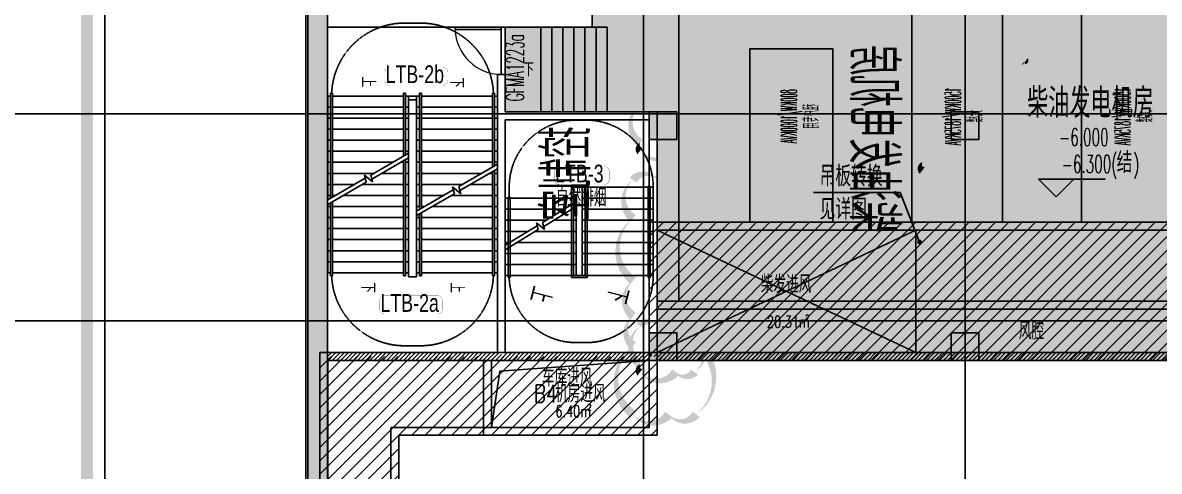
# Model space of a CAD drawing. Extents: x -12047294 to -5625356, y -1456591 to -622873.
# Drawn here: x -6088164 to -6059363, y -680285 to -668914 of the extents above; entities that cross this region are included whole.
import ezdxf
from ezdxf.enums import TextEntityAlignment as Align

# ---------------------------------------------------------------- set-up
doc = ezdxf.new("R2010")
doc.units = 0
doc.header["$LTSCALE"] = 10
doc.header["$MEASUREMENT"] = 0
for name, pattern in [('__DASH', [0.35, 0.25, -0.1]), ('DASH', [0.35, 0.25, -0.1]), ('DASHDOT', [1, 0.5, -0.25, 0, -0.25]), ('DOTE', [2.4200000000000004, 2, -0.2, 0.02, -0.2])]:
    doc.linetypes.add(name, pattern=pattern)
for name, color, linetype in [('A-COLUMN', 10, 'Continuous'), ('A-COLUMNH', 252, 'Continuous'), ('A-DIMELVE', 3, 'Continuous'), ('A-DIMLEAD', 130, 'Continuous'), ('A-DIMSYMB', 3, 'Continuous'), ('A-DOORWIN', 151, 'Continuous'), ('A-FireH', 6, 'Continuous'), ('A-Hatch-降板', 251, 'Continuous'), ('A-HOLE', 30, 'Continuous'), ('A-Hole-up', 40, 'DASH'), ('A-STAIR', 152, 'Continuous'), ('A-STAIRS', 150, 'Continuous'), ('A-stru-conc', 1, 'Continuous'), ('A-TEXTDOOR', 181, 'Continuous'), ('A-TextNum', 211, 'Continuous'), ('A-TextRoom', 7, 'Continuous'), ('A-TEXTROOM-AREA', 33, 'Continuous'), ('A-TK', 7, 'Continuous'), ('A-WALL', 2, 'Continuous'), ('A-吊板', 73, 'DASH'), ('A用地红线', 10, 'Continuous'), ('DOTE', 9, 'DOTE'), ('EPD-SUBS-NOTE', 156, 'Continuous'), ('EPD-SYST-NOTE', 156, 'Continuous'), ('EPD-TEXT', 156, 'Continuous'), ('PUB_HATCH', 252, 'Continuous'), ('电气', 156, 'Continuous')]:
    doc.layers.add(name, color=color, linetype=linetype)
doc.layers.add('A-本次修改', color=6, linetype='Continuous', plot=False)
doc.styles.add('_TCH_DIM', font='tjromans.shx', dxfattribs={"width": 0.8, "bigfont": 'tjhztxt.shx'})
doc.styles.add('_TCH_SPACE', font='tjromans.shx', dxfattribs={"height": 5, "bigfont": 'tjhztxt.shx'})
doc.styles.add('_TCH_WINDOW', font='tjromans.shx', dxfattribs={"width": 0.7, "height": 3.5, "bigfont": 'tjhztxt.shx'})
doc.styles.add('CC', font='tj-romans1.shx', dxfattribs={"width": 0.6, "bigfont": 'tj-hztxt1.shx'})
doc.styles.add('DIM_FONT', font='romanc.shx', dxfattribs={"width": 0.8, "bigfont": 'hztxt.shx'})
doc.styles.add('HZ', font='tjromans.shx', dxfattribs={"width": 0.6, "bigfont": 'tjhztxt.shx'})
doc.styles.add('TJ_hztxt', font='tjromans.shx', dxfattribs={"width": 0.7, "bigfont": 'tjhztxt.shx'})
doc.styles.add('房间功能', font='tjromand.shx', dxfattribs={"width": 0.75, "bigfont": 'tjhts.shx'})
doc.styles.add('注解汉字', font='tjromans.shx', dxfattribs={"width": 0.75, "bigfont": 'tjhztxt.shx'})
doc.dimstyles.new('DIMN120', dxfattribs={"dimscale": 1.199999999999999, "dimtxt": 300, "dimasz": 100, "dimexe": 250, "dimexo": 300, "dimgap": 100, "dimtad": 1, "dimdec": 0, "dimzin": 0, "dimdsep": 46, "dimtxsty": 'DIM_FONT', "dimblk": 'ARCHTICK', "dimcen": 0.09, "dimclrt": 256, "dimazin": 2, "dimtfac": 1, "dimtdec": 0, "dimtix": 1, "dimtmove": 2, "dimatfit": 3, "dimldrblk": 'ARCHTICK', "dimfxl": 1, "dimtolj": 1, "dimtzin": 0, "dimarcsym": 0})
pattern_1 = [(45, (0, 53.85340499999999), (-53.03302980219449, 53.0330298021945), [])]

# ---------------------------------------------------------------- blocks, each defined once
blk = doc.blocks.new('fdsfasd4#$$$')
at = {"layer": 'A-COLUMNH'}
blk.add_hatch(color=256, dxfattribs=at).paths.add_polyline_path([(10120957.04836676, -2096208.91310484), (10121457.04836664, -2096708.91316456), (10121457.04836664, -2080308.990956659), (10120957.04836676, -2079808.990952323)])
at = {"layer": 'A-COLUMN'}
for p, q in [((10120957.04836676, -2096208.91310484), (10120957.04836676, -2079808.990952323)), ((10121457.04836664, -2096708.91316456), (10121457.04836664, -2080308.990956659))]:
    blk.add_line(p, q, dxfattribs=at)
blk = doc.blocks.new('A$C49382417')
at = {"layer": 'A-DIMSYMB', "color": 0, "elevation": 600.0000000001163}
for points in [[(-7074.538496038911, 1332.240794026086, 0, 0, 0), (-4994.538496038913, 1332.24079392585, 80.00000000000001, 0, 0), (-4694.538496038912, 1332.240793911392, 0, 0, 0)], [(-2314.538496038912, 1332.240793796698, 0, 0, 0), (-4114.538496038913, 1332.240793897899, 80.00000000000001, 0, 0), (-4414.538496038913, 1332.240793897899, 0, 0, 0)], [(-7074.538496147343, -917.7592059739133, 0, 0, 0), (-5274.538496147342, -917.7592060606572, 80.00000000000001, 0, 0), (-4974.538496147342, -917.7592060751144, 0, 0, 0)], [(-2314.538496147342, -917.759206203302, 0, 0, 0), (-4394.538496147342, -917.7592060886079, 80.00000000000001, 0, 0), (-4694.538496147342, -917.7592060886079, 0, 0, 0)]]:
    blk.add_lwpolyline(points, format="xyseb", dxfattribs=at)
at = {"layer": 'A-STAIRS', "color": 0}
for p, q in [((-5204.057548827846, 2357.240793935947), (-6934.538495989516, 2357.24079401934)), ((-6934.53849599313, 2282.24079401934), (-6934.538495989516, 2357.24079401934)), ((-6654.538495993129, 2282.240794005847), (-6654.538495989516, 2357.240794005846)), ((-6374.538495993131, 2282.240793992353), (-6374.538495989516, 2357.240793992353)), ((-6094.538495993131, 2282.24079397886), (-6094.538495989516, 2357.24079397886)), ((-5814.538495993133, 2282.240793965366), (-5814.538495989516, 2357.240793965366)), ((-5534.538495993131, 2282.240793951872), (-5534.538495989516, 2357.240793951873)), ((-5254.538495993132, 2282.240793938379), (-5254.538495989517, 2357.240793938379)), ((-4639.47906712548, 1379.362178658524), (-5204.057548827845, 2357.240793935947)), ((-2454.538495989517, 2357.240793803445), (-5088.587494989923, 2357.240793930381)), ((-4539.479067124189, 1406.157097896817), (-5088.587494989923, 2357.240793930382)), ((-4974.538495993131, 2282.240793924886), (-4974.538495989516, 2357.240793924886)), ((-4694.538495993131, 2282.240793911392), (-4694.538495989516, 2357.240793911392)), ((-4414.538495993132, 2282.240793897899), (-4414.538495989517, 2357.240793897899)), ((-4134.538495993131, 2282.240793884406), (-4134.538495989516, 2357.240793884406)), ((-3854.538495993131, 2282.240793870912), (-3854.538495989517, 2357.240793870912)), ((-3574.538495993131, 2282.240793857418), (-3574.538495989517, 2357.240793857419)), ((-3294.538495993132, 2282.240793843925), (-3294.538495989517, 2357.240793843925)), ((-3014.538495993131, 2282.240793830431), (-3014.538495989517, 2357.240793830432)), ((-2734.538495993132, 2282.240793816938), (-2734.538495989517, 2357.240793816938)), ((-2454.53849599313, 2282.240793803445), (-2454.538495989517, 2357.240793803445)), ((-5160.756278642239, 2282.24079393386), (-7009.538495993131, 2282.240794022955)), ((-7009.538495995541, 2232.240794022954), (-7009.538495993131, 2282.240794022955)), ((-5131.888765185166, 2232.240793932468), (-7009.538495995541, 2232.240794022954)), ((-6934.538496082284, 432.2407940193402), (-6934.53849599554, 2232.24079401934)), ((-6654.538496082285, 432.2407940058467), (-6654.53849599554, 2232.240794005846)), ((-6374.538496082283, 432.2407939923532), (-6374.53849599554, 2232.240793992353)), ((-6094.538496082281, 432.2407939788598), (-6094.538495995541, 2232.24079397886)), ((-5814.538496082284, 432.2407939653664), (-5814.538495995541, 2232.240793965366)), ((-5534.538496082284, 432.2407939518728), (-5534.538495995541, 2232.240793951873)), ((-5254.538496082284, 432.2407939383793), (-5254.538495995541, 2232.240793938379)), ((-2379.538495993131, 2282.240793799831), (-5045.286224804314, 2282.240793928296)), ((-2379.538495995541, 2232.240793799831), (-5016.418711347244, 2232.240793926904)), ((-4974.538495999035, 2159.70213310381), (-4974.538495995541, 2232.240793924886)), ((-4694.538496022406, 1674.727906971031), (-4694.53849599554, 2232.240793911392)), ((-4414.538496045779, 1189.753680838255), (-4414.53849599554, 2232.240793897899)), ((-4134.538496069151, 704.7794547054795), (-4134.53849599554, 2232.240793884406)), ((-3854.538496082284, 432.2407938709122), (-3854.538495995541, 2232.240793870912)), ((-3574.538496082285, 432.2407938574186), (-3574.538495995542, 2232.240793857418)), ((-3294.538496082284, 432.2407938439253), (-3294.538495995541, 2232.240793843925)), ((-3014.538496082284, 432.2407938304317), (-3014.53849599554, 2232.240793830431)), ((-2734.538496082285, 432.2407938169384), (-2734.538495995541, 2232.240793816938)), ((-2454.538496082284, 432.2407938034449), (-2454.53849599554, 2232.240793803445)), ((-2379.538495995541, 2232.240793799831), (-2379.538495993131, 2282.240793799831)), ((-4974.538496082284, 432.240793924886), (-4974.538496008673, 1959.702133103812)), ((-4694.538496082283, 432.2407939113925), (-4694.538496032044, 1474.727906971031)), ((-4459.079080574129, 1427.700209360229), (-4639.47906712548, 1379.362178658524)), ((-4631.971314951633, 1221.655267929363), (-4459.079080574129, 1427.700209360229)), ((-4459.61976369946, 1267.836726892729), (-4631.971314951633, 1221.655267929363)), ((-4020.489497087905, 307.2407938789094), (-4559.619763700749, 1241.041807654436)), ((-3905.019443249979, 307.2407938733448), (-4459.61976369946, 1267.836726892729)), ((-4414.538496082283, 432.240793897899), (-4414.538496055417, 989.7536808382564)), ((-4092.658280730584, 432.2407938823872), (-7009.538496082281, 432.2407940229544)), ((-7009.538496084693, 382.2407940229544), (-7009.538496082281, 432.2407940229544)), ((-4063.790767273512, 382.2407938809961), (-7009.538496084693, 382.2407940229544)), ((-6934.538496088308, 307.2407940193401), (-6934.538496084693, 382.2407940193402)), ((-4020.489497087905, 307.2407938789094), (-6934.538496088308, 307.2407940193401)), ((-6654.538496088306, 307.2407940058466), (-6654.538496084693, 382.2407940058467)), ((-6374.538496088308, 307.2407939923532), (-6374.538496084693, 382.2407939923532)), ((-6094.538496088308, 307.2407939788598), (-6094.538496084692, 382.2407939788598)), ((-5814.538496088307, 307.2407939653662), (-5814.538496084693, 382.2407939653663)), ((-5534.538496088307, 307.2407939518728), (-5534.538496084693, 382.2407939518728)), ((-5254.538496088308, 307.2407939383793), (-5254.538496084695, 382.2407939383793)), ((-4974.538496088308, 307.2407939248858), (-4974.538496084694, 382.240793924886)), ((-4694.538496088307, 307.2407939113925), (-4694.538496084691, 382.2407939113925)), ((-4414.538496088307, 307.240793897899), (-4414.538496084694, 382.2407938978991)), ((-4134.538496082284, 432.2407938844055), (-4134.538496078788, 504.7794547054775)), ((-4134.538496088307, 307.2407938844055), (-4134.538496084694, 382.2407938844055)), ((-2379.538496082284, 432.2407937998304), (-3977.188226892657, 432.2407938768228)), ((-2379.538496084694, 382.2407937998305), (-3948.320713435586, 382.2407938754316)), ((-2454.538496088308, 307.2407938034448), (-3905.019443249977, 307.2407938733447)), ((-3854.538496088308, 307.2407938709121), (-3854.538496084694, 382.2407938709121)), ((-3574.538496088308, 307.2407938574186), (-3574.538496084694, 382.2407938574187)), ((-3294.538496088308, 307.2407938439252), (-3294.538496084693, 382.2407938439252)), ((-3014.538496088308, 307.2407938304317), (-3014.538496084694, 382.2407938304317)), ((-2734.538496088308, 307.2407938169383), (-2734.538496084694, 382.2407938169383)), ((-2454.538496088308, 307.2407938034448), (-2454.538496084694, 382.2407938034448)), ((-2379.538496084694, 382.2407937998305), (-2379.538496082284, 432.2407937998304)), ((-7009.538496101562, 32.24079402295419), (-5440.756278750668, 32.24079394735297)), ((-7009.538496101562, 32.24079402295419), (-7009.538496103971, -17.75920597704581)), ((-6934.538496097945, 107.2407940193399), (-5484.057548936275, 107.2407939494397)), ((-6934.538496097945, 107.2407940193399), (-6934.538496101562, 32.24079401933987)), ((-6654.538496097945, 107.2407940058464), (-6654.538496101562, 32.24079400584638)), ((-6374.538496097945, 107.2407939923529), (-6374.538496101562, 32.24079399235289)), ((-6094.538496097945, 107.2407939788594), (-6094.53849610156, 32.24079397885941)), ((-5814.538496097945, 107.2407939653659), (-5814.538496101562, 32.24079396536592)), ((-5534.538496097946, 107.2407939518724), (-5534.538496101562, 32.24079395187243)), ((-5484.057548936274, 107.2407939494397), (-4929.457228486795, -853.3551390699444)), ((-5368.587495098349, 107.240793943875), (-2454.538496097947, 107.240793803444)), ((-5368.587495098349, 107.240793943875), (-4829.457228485505, -826.5602198316516)), ((-5325.286224912741, 32.24079394178835), (-2379.538496101561, 32.24079379982974)), ((-5254.538496097946, 107.2407939383789), (-5254.538496101562, 32.24079393837894)), ((-4974.538496097946, 107.2407939248854), (-4974.538496101562, 32.24079392488545)), ((-4694.538496097946, 107.2407939113919), (-4694.538496101562, 32.24079391139197)), ((-4414.538496097946, 107.2407938978985), (-4414.538496101562, 32.24079389789848)), ((-4134.538496097946, 107.240793884405), (-4134.53849610156, 32.24079388440499)), ((-3854.538496097946, 107.2407938709115), (-3854.538496101561, 32.2407938709115)), ((-3574.538496097947, 107.240793857418), (-3574.538496101561, 32.24079385741801)), ((-3294.538496097947, 107.2407938439245), (-3294.538496101561, 32.24079384392453)), ((-3014.538496097947, 107.240793830431), (-3014.538496101561, 32.24079383043104)), ((-2734.538496097946, 107.2407938169375), (-2734.538496101561, 32.24079381693755)), ((-2454.538496097947, 107.240793803444), (-2454.538496101561, 32.24079380344407)), ((-2379.538496101561, 32.24079379982974), (-2379.53849610397, -17.75920620017026)), ((-7009.538496103971, -17.75920597704581), (-5411.888765293594, -17.75920605403819)), ((-6934.53849610397, -17.75920598066013), (-6934.538496190716, -1817.75920598066)), ((-6654.53849610397, -17.75920599415362), (-6654.538496190714, -1817.759205994154)), ((-6374.538496103971, -17.75920600764711), (-6374.538496190714, -1817.759206007648)), ((-6094.53849610397, -17.75920602114059), (-6094.538496190714, -1817.759206021141)), ((-5814.53849610397, -17.75920603463409), (-5814.538496190714, -1817.759206034634)), ((-5534.538496103971, -17.75920604812757), (-5534.538496190716, -1817.759206048128)), ((-5296.418711455671, -17.75920605960281), (-2379.53849610397, -17.75920620017026)), ((-5254.538496103971, -17.75920606162106), (-5254.538496107468, -90.29786688268892)), ((-4974.538496103971, -17.75920607511455), (-4974.538496130839, -575.2720930154675)), ((-4694.53849610397, -17.75920608860803), (-4694.538496154208, -1060.246319148248)), ((-4414.538496103971, -17.75920610210152), (-4414.53849617758, -1545.220545281029)), ((-4134.53849610397, -17.75920611559501), (-4134.538496190713, -1817.759206115595)), ((-3854.538496103972, -17.7592061290885), (-3854.538496190713, -1817.759206129089)), ((-3574.538496103971, -17.75920614258198), (-3574.538496190714, -1817.759206142582)), ((-3294.538496103971, -17.75920615607547), (-3294.538496190714, -1817.759206156076)), ((-3014.53849610397, -17.75920616956896), (-3014.538496190713, -1817.759206169569)), ((-2734.538496103971, -17.75920618306245), (-2734.538496190713, -1817.759206183063)), ((-2454.538496103971, -17.75920619655593), (-2454.538496190714, -1817.759206196556)), ((-5254.538496117106, -290.297866882687), (-5254.538496190714, -1817.759206061621)), ((-4974.538496140477, -775.272093015466), (-4974.538496190715, -1817.759206075115)), ((-4757.105677234621, -807.1736801065791), (-4929.997911612126, -1013.218621537445)), ((-4929.457228486795, -853.3551390699444), (-4757.105677234621, -807.1736801065791)), ((-4929.997911612126, -1013.218621537445), (-4749.597925060769, -964.8805908357448)), ((-4849.597925062061, -991.6755100740377), (-4300.489497196333, -1942.759206107598)), ((-4749.597925060769, -964.8805908357448), (-4185.019443358409, -1942.759206113162)), ((-4694.538496163846, -1260.246319148247), (-4694.538496190713, -1817.759206088608)), ((-7009.538496190713, -1817.759205977045), (-4372.658280839011, -1817.75920610412)), ((-7009.538496190713, -1817.759205977045), (-7009.538496193122, -1867.759205977046)), ((-7009.538496193122, -1867.759205977046), (-4343.79076738194, -1867.759206105511)), ((-6934.538496193124, -1867.75920598066), (-6934.538496196738, -1942.75920598066)), ((-6934.538496196738, -1942.75920598066), (-4300.489497196332, -1942.759206107598)), ((-6654.538496193125, -1867.759205994153), (-6654.538496196737, -1942.759205994154)), ((-6374.538496193125, -1867.759206007647), (-6374.538496196738, -1942.759206007647)), ((-6094.538496193122, -1867.75920602114), (-6094.538496196737, -1942.75920602114)), ((-5814.538496193122, -1867.759206034634), (-5814.538496196737, -1942.759206034634)), ((-5534.538496193125, -1867.759206048128), (-5534.538496196738, -1942.759206048128)), ((-5254.538496193124, -1867.759206061621), (-5254.538496196738, -1942.759206061621)), ((-4974.538496193124, -1867.759206075115), (-4974.538496196737, -1942.759206075115)), ((-4694.538496193123, -1867.759206088608), (-4694.538496196737, -1942.759206088608)), ((-4414.538496187218, -1745.220545281027), (-4414.538496190714, -1817.759206102102)), ((-4414.538496193123, -1867.759206102101), (-4414.538496196737, -1942.759206102101)), ((-4257.18822700109, -1817.759206109685), (-2379.538496190714, -1817.75920620017)), ((-4228.320713544017, -1867.759206111076), (-2379.538496193123, -1867.75920620017)), ((-4185.019443358409, -1942.759206113162), (-2454.538496196738, -1942.759206196556)), ((-4134.538496193123, -1867.759206115595), (-4134.538496196737, -1942.759206115595)), ((-3854.538496193123, -1867.759206129088), (-3854.538496196738, -1942.759206129089)), ((-3574.538496193123, -1867.759206142582), (-3574.538496196737, -1942.759206142582)), ((-3294.538496193123, -1867.759206156075), (-3294.538496196738, -1942.759206156075)), ((-3014.538496193122, -1867.759206169569), (-3014.538496196738, -1942.759206169569)), ((-2734.538496193123, -1867.759206183062), (-2734.538496196738, -1942.759206183063)), ((-2454.538496193123, -1867.759206196556), (-2454.538496196738, -1942.759206196556)), ((-2379.538496190714, -1817.75920620017), (-2379.538496193123, -1867.75920620017))]:
    blk.add_line(p, q, dxfattribs=at)
at = {"layer": 'A-STAIRS', "color": 253, "linetype": '__DASH'}
for points in [[(-8784.53849606309, 207.2407940053381), (-8784.538495840037, 408.7469481482403)], [(-604.53849602025, 207.2407940053381), (-604.5384962433018, 408.7469481482403)], [(-8784.53849606309, 207.2407940053381), (-8784.538496029098, 7.255485976464115)], [(-604.53849602025, 207.2407940053381), (-604.5384960542433, 7.255485976464115)]]:
    blk.add_lwpolyline(points, dxfattribs=at)
at = {"layer": 'A-STAIRS'}
blk.add_lwpolyline([(-6934.538496138528, 382.240794006444), (-6934.538496036548, 32.24079400429037)], dxfattribs=at)
at = {"layer": 'A-STAIRS', "color": 253, "linetype": '__DASH'}
for centre, start, end in [((-6934.538495898713, 408.7616894653765), 92.32343861388082, 180.0004565487872), ((-2454.538496184629, 408.7616894653765), 359.9995434512128, 87.67656138611916), ((-6934.538496087771, 7.240794001438188), 179.9995434512127, 267.6765613861192), ((-2454.538496285211, 5.719898357463534), 272.3234386138809, 0.0004565487872167999)]:
    blk.add_arc(centre, 1850.000000000058, start, end, dxfattribs=at)
at = {"layer": 'A-TK', "color": 0, "style": '_TCH_DIM', "width": 0.8}
for s, p in [('下', (-7406.625110212141, 1157.240794031146)), ('上', (-2209.538496038912, 1157.240793791638)), ('上', (-7428.672354415058, -1092.759205968853)), ('下', (-2209.538496147342, -1092.759206208362))]:
    blk.add_text(s, height=350, dxfattribs=at).set_placement(p)
blk = doc.blocks.new('A$C2BAE78C3')
at = {"layer": 'A-DIMSYMB', "color": 0}
for points in [[(2100.000000002794, 2899.999999998137, 0, 0, 0), (-1154.999999997206, 2900.000000000932, 0, 0, 0), (-1154.999999999068, 950.0000000009312, 0, 0, 0), (110.0000000009313, 949.999999999558, 120, 0, 0), (560.0000000009313, 949.9999999990686, 0, 0, 0)], [(2100.000000000932, 949.9999999981372, 0, 0, 0), (1290.000000000931, 949.9999999990686, 120, 0, 0), (840.0000000009312, 949.9999999990686, 0, 0, 0)]]:
    blk.add_lwpolyline(points, format="xyseb", dxfattribs=at)
at = {"layer": 'A-STAIR', "color": 0}
for p, q in [((-279.9999999962747, 3750), (1960.000000003725, 3749.999999997827)), ((-279.9999999962747, 3750), (-279.9999999980208, 1950)), ((3.7252903e-09, 3749.999999999729), (1.9791742e-09, 1949.999999999728)), ((280.0000000037253, 3749.999999999456), (280.0000000019792, 1949.999999999457)), ((560.0000000037253, 3749.999999999185), (560.0000000019792, 1949.999999999185)), ((840.0000000037253, 3749.999999998914), (840.0000000019792, 1949.999999998913)), ((1120.000000003725, 3749.999999998641), (1120.000000001979, 1949.999999998642)), ((1400.000000003725, 3749.99999999837), (1400.000000001979, 1949.99999999837)), ((1680.000000003725, 3749.999999998099), (1680.000000001979, 1949.999999998098)), ((1960.000000003725, 3749.999999997827), (1960.000000001979, 1949.999999997827)), ((-304.9999999962546, 3675), (2010.000000003746, 3674.999999998138)), ((-304.9999999962546, 3675), (-304.9999999962949, 3625)), ((-304.9999999962949, 3625), (2010.000000003705, 3624.999999998138)), ((2010.000000003746, 3674.999999998138), (2010.000000003705, 3624.999999998138)), ((-329.9999999986694, 1675.00000000002), (-329.999999997605, 2075.00000000002)), ((-329.999999997605, 2075.00000000002), (2010.000000001896, 2074.999999998117)), ((-279.9999999985363, 1724.99999999998), (-279.9999999977381, 2024.99999999998)), ((-279.9999999977381, 2024.99999999998), (1960.000000001829, 2024.999999998158)), ((1960.000000001829, 2024.999999998158), (1960.00000000143, 1724.999999998158)), ((2010.000000001896, 2074.999999998117), (2010.000000001364, 1674.999999998117)), ((-279.9999999980208, 1950), (1960.000000001979, 1949.999999997827)), ((92.96386740406892, 1799.999999998138), (0, 1799.999999998138)), ((0, -1.8624051e-09), (0, 1799.999999998138)), ((613.9656062915, 945.0933322862552), (92.96386740406895, 1799.999999998138)), ((1960, 1799.999999998137), (210.070621135642, 1799.999999998137)), ((713.3018935392965, 974.2527172775084), (210.0706211356423, 1799.999999998137)), ((280, 1685.253564817799), (280, 1799.999999998138)), ((560, 1225.804297967949), (560, 1799.999999998138)), ((840.0000000000003, 766.3550311180999), (840, 1799.999999998138)), ((1120, 306.9057642682507), (1120, 1799.999999998137)), ((1400, -1.8625766e-09), (1400, 1799.999999998137)), ((1680, -1.8626109e-09), (1680, 1799.999999998137)), ((1960.000000001863, 1799.999999998137), (1960.000000001863, 1949.999999998137)), ((1960, -1.8626451e-09), (1960, 1799.999999998137)), ((2010.000000001364, 1674.999999998117), (-329.9999999986694, 1675.00000000002)), ((1960.00000000143, 1724.999999998158), (-279.9999999985363, 1724.99999999998)), ((280, -1.8624394e-09), (280, 1493.094235728024)), ((560, -1.8624737e-09), (560, 1033.644968878174)), ((793.1682551248252, 997.6968588882544), (613.9656062915, 945.0933322862552)), ((625.2120615285045, 787.6088781993768), (793.1682551248252, 997.6968588882544)), ((796.4196935541862, 837.8655305667461), (625.2120615285045, 787.6088781993768)), ((1189.929378864358, -1.8625508e-09), (697.0834063063897, 808.706145575493)), ((1307.036132595931, -1.8625652e-09), (796.4196935541862, 837.8655305667461)), ((840, -1.862508e-09), (840.0000000000003, 574.1957020283247)), ((2010.000000000023, 124.9999999981373), (-24.99999999997712, 125)), ((-25.00000000002288, 75), (-24.99999999997712, 125)), ((2009.999999999977, 74.99999999813734), (-25.00000000002288, 75)), ((1120, -1.8625423e-09), (1120, 114.7464351784754)), ((2009.999999999977, 74.99999999813734), (2010.000000000023, 124.9999999981373)), ((1189.929378864358, -1.8625508e-09), (0, -1.8624051e-09)), ((1960, -1.8626451e-09), (1307.036132595931, -1.8625652e-09))]:
    blk.add_line(p, q, dxfattribs=at)
at = {"layer": 'A-STAIRS', "color": 253, "linetype": '__DASH'}
for points in [[(-1980.000000099186, 2175.00000004936), (-1980.000000103842, 1775.000000079162)], [(-1979.99999999674, 2162.500000235624), (-1980.000000043306, 1787.499999880791)], [(3659.999998106156, 2175.00000004936), (3659.999998110812, 1775.000000079162)], [(3659.999998003711, 2162.500000235624), (3659.999998050277, 1787.499999880791)]]:
    blk.add_lwpolyline(points, dxfattribs=at)
at = {"layer": 'A-STAIRS'}
blk.add_lwpolyline([(-280.0000000991859, 2075.000000029803), (-280.0000001038425, 1675.000000059604)], dxfattribs=at)
at = {"layer": 'A-STAIRS', "color": 253, "linetype": '__DASH', "elevation": 1373.970892857143}
blk.add_lwpolyline([(-279.9999999962747, 100.000000115484), (-25, 100)], dxfattribs=at)
at = {"layer": 'A-STAIRS', "color": 253, "linetype": '__DASH'}
for centre, start, end in [((-279.9999999962747, 2050), 90, 179.1573846310403), ((1959.999998006038, 2050), 0.8426153689596356, 90), ((-279.9999999976717, 1800.000000115484, 1373.970892857143), 180.8426153689596, 270), ((1959.999998004641, 1800.000000115484, 1373.970892857143), 270, 359.1573846310404)]:
    blk.add_arc(centre, 1700, start, end, dxfattribs=at)
at = {"layer": 'A-TK', "color": 0, "style": '_TCH_DIM', "width": 0.8}
for s, p in [('下', (2191.910037252863, 2645.82642389997)), ('上', (2191.910037251, 695.8264238999878))]:
    blk.add_text(s, height=525, rotation=345.5303860476243, dxfattribs=at).set_placement(p)
blk = doc.blocks.new('_ArchTick')
at = {"color": 0, "linetype": 'ByBlock', "const_width": 0.4}
blk.add_lwpolyline([(-0.5, -0.5), (0.5, 0.5)], dxfattribs=at)
blk = doc.blocks.new('*D96')
at = {"layer": 'Defpoints', "color": 0, "transparency": 16777216}
for p in [(5782.539935634471, -256.0177996064303), (5359.406600239687, -1756.017799606314), (5782.5399366403, -1756.017799606314)]:
    blk.add_point(p, dxfattribs=at)
at = {"layer": '电气', "color": 0, "lineweight": -2, "transparency": 16777216}
for p, q in [((5482.539935634472, -256.0177996064302), (5109.406600239687, -256.0177996064301)), ((5359.406600239687, -256.0177996064302), (5359.406600239687, -1756.017799606314)), ((5482.5399366403, -1756.017799606314), (5109.406600239687, -1756.017799606314))]:
    blk.add_line(p, q, dxfattribs=at)
at = {"layer": '电气', "color": 0, "lineweight": -2, "transparency": 16777216, "xscale": 100, "yscale": 100, "zscale": 100}
for p, rotation in [((5359.406600239687, -256.0177996064302), 90), ((5359.406600239687, -1756.017799606314), 270)]:
    blk.add_blockref('_ArchTick', p, dxfattribs=dict(at, rotation=rotation))
at = {"layer": '电气', "transparency": 16777216, "insert": (5109.406600239687, -1006.017799606371), "char_height": 300, "attachment_point": 5, "rotation": 90, "style": 'TJ_hztxt'}
blk.add_mtext('\\A1;1500', dxfattribs=at)
blk = doc.blocks.new('*D97')
at = {"layer": 'Defpoints', "color": 0, "transparency": 16777216}
for p in [(5782.539935634471, -7056.017799607245), (5359.406600237824, -9056.017799606896), (5782.539936639369, -9056.017799606896)]:
    blk.add_point(p, dxfattribs=at)
at = {"layer": '电气', "color": 0, "lineweight": -2, "transparency": 16777216}
for p, q in [((5482.539935634472, -7056.017799607245), (5109.406600237824, -7056.017799607245)), ((5359.406600237824, -7056.017799607245), (5359.406600237824, -9056.017799606896)), ((5482.539936639369, -9056.017799606896), (5109.406600237824, -9056.017799606896))]:
    blk.add_line(p, q, dxfattribs=at)
at = {"layer": '电气', "color": 0, "lineweight": -2, "transparency": 16777216, "xscale": 100, "yscale": 100, "zscale": 100}
for p, rotation in [((5359.406600237824, -7056.017799607245), 90), ((5359.406600237824, -9056.017799606896), 270)]:
    blk.add_blockref('_ArchTick', p, dxfattribs=dict(at, rotation=rotation))
at = {"layer": '电气', "transparency": 16777216, "insert": (5109.406600237825, -8056.017799607069), "char_height": 300, "attachment_point": 5, "rotation": 90, "style": 'TJ_hztxt'}
blk.add_mtext('\\A1;2000', dxfattribs=at)
blk = doc.blocks.new('*D98')
at = {"layer": 'Defpoints', "color": 0, "transparency": 16777216}
for p in [(6800.039935634471, -2707.88446320477), (6800.039935634471, -3131.017799606314), (8800.039935634471, -3131.017798600951)]:
    blk.add_point(p, dxfattribs=at)
at = {"layer": '电气', "color": 0, "lineweight": -2, "transparency": 16777216}
for p, q in [((6800.039935634471, -2831.017799606314), (6800.039935634471, -2457.88446320477)), ((8800.039935634471, -2831.017798600952), (8800.039935634471, -2457.88446320477)), ((8800.039935634471, -2707.88446320477), (6800.039935634471, -2707.88446320477))]:
    blk.add_line(p, q, dxfattribs=at)
at = {"layer": '电气', "color": 0, "lineweight": -2, "transparency": 16777216, "xscale": 100, "yscale": 100, "zscale": 100, "rotation": 180}
blk.add_blockref('_ArchTick', (6800.039935634471, -2707.88446320477), dxfattribs=at)
at = {"layer": '电气', "color": 0, "lineweight": -2, "transparency": 16777216, "xscale": 100, "yscale": 100, "zscale": 100}
blk.add_blockref('_ArchTick', (8800.039935634471, -2707.88446320477), dxfattribs=at)
at = {"layer": '电气', "transparency": 16777216, "insert": (7800.039935634471, -2457.88446320477), "char_height": 300, "attachment_point": 5, "style": 'TJ_hztxt'}
blk.add_mtext('\\A1;2000', dxfattribs=at)
blk = doc.blocks.new('*D99')
at = {"layer": 'Defpoints', "color": 0, "transparency": 16777216}
for p in [(11100.03993563447, -2707.88446320605), (11100.03993563447, -3131.017799607362), (13100.03993563447, -3131.017798601999)]:
    blk.add_point(p, dxfattribs=at)
at = {"layer": '电气', "color": 0, "lineweight": -2, "transparency": 16777216}
for p, q in [((11100.03993563447, -2831.017799607362), (11100.03993563447, -2457.88446320605)), ((13100.03993563447, -2831.017798601999), (13100.03993563447, -2457.88446320605)), ((13100.03993563447, -2707.88446320605), (11100.03993563447, -2707.88446320605))]:
    blk.add_line(p, q, dxfattribs=at)
at = {"layer": '电气', "color": 0, "lineweight": -2, "transparency": 16777216, "xscale": 100, "yscale": 100, "zscale": 100, "rotation": 180}
blk.add_blockref('_ArchTick', (11100.03993563447, -2707.88446320605), dxfattribs=at)
at = {"layer": '电气', "color": 0, "lineweight": -2, "transparency": 16777216, "xscale": 100, "yscale": 100, "zscale": 100}
blk.add_blockref('_ArchTick', (13100.03993563447, -2707.88446320605), dxfattribs=at)
at = {"layer": '电气', "transparency": 16777216, "insert": (12100.03993563447, -2457.88446320605), "char_height": 300, "attachment_point": 5, "style": 'TJ_hztxt'}
blk.add_mtext('\\A1;2000', dxfattribs=at)
blk = doc.blocks.new('*D100')
at = {"layer": 'Defpoints', "color": 0, "transparency": 16777216}
for p in [(2500.039935634472, -2707.884463203372), (2500.039935634472, -3131.017799605615), (4500.039935634471, -3131.017798599787)]:
    blk.add_point(p, dxfattribs=at)
at = {"layer": '电气', "color": 0, "lineweight": -2, "transparency": 16777216}
for p, q in [((2500.039935634472, -2831.017799605616), (2500.039935634472, -2457.884463203372)), ((4500.039935634471, -2831.017798599787), (4500.039935634471, -2457.884463203372)), ((4500.039935634471, -2707.884463203372), (2500.039935634472, -2707.884463203372))]:
    blk.add_line(p, q, dxfattribs=at)
at = {"layer": '电气', "color": 0, "lineweight": -2, "transparency": 16777216, "xscale": 100, "yscale": 100, "zscale": 100, "rotation": 180}
blk.add_blockref('_ArchTick', (2500.039935634472, -2707.884463203372), dxfattribs=at)
at = {"layer": '电气', "color": 0, "lineweight": -2, "transparency": 16777216, "xscale": 100, "yscale": 100, "zscale": 100}
blk.add_blockref('_ArchTick', (4500.039935634471, -2707.884463203372), dxfattribs=at)
at = {"layer": '电气', "transparency": 16777216, "insert": (3500.039935634472, -2457.884463203372), "char_height": 300, "attachment_point": 5, "style": 'TJ_hztxt'}
blk.add_mtext('\\A1;2000', dxfattribs=at)
blk = doc.blocks.new('*D101')
at = {"layer": 'Defpoints', "color": 0, "transparency": 16777216}
for p in [(15200.03993563447, -2707.884463205584), (15200.03993563447, -3131.017799608177), (17000.03993563447, -3131.017798602465)]:
    blk.add_point(p, dxfattribs=at)
at = {"layer": '电气', "color": 0, "lineweight": -2, "transparency": 16777216}
for p, q in [((15200.03993563447, -2831.017799608177), (15200.03993563447, -2457.884463205584)), ((17000.03993563447, -2831.017798602465), (17000.03993563447, -2457.884463205584)), ((17000.03993563447, -2707.884463205584), (15200.03993563447, -2707.884463205584))]:
    blk.add_line(p, q, dxfattribs=at)
at = {"layer": '电气', "color": 0, "lineweight": -2, "transparency": 16777216, "xscale": 100, "yscale": 100, "zscale": 100, "rotation": 180}
blk.add_blockref('_ArchTick', (15200.03993563447, -2707.884463205584), dxfattribs=at)
at = {"layer": '电气', "color": 0, "lineweight": -2, "transparency": 16777216, "xscale": 100, "yscale": 100, "zscale": 100}
blk.add_blockref('_ArchTick', (17000.03993563447, -2707.884463205584), dxfattribs=at)
at = {"layer": '电气', "transparency": 16777216, "insert": (16100.03993563447, -2457.884463205584), "char_height": 300, "attachment_point": 5, "style": 'TJ_hztxt'}
blk.add_mtext('\\A1;1800', dxfattribs=at)
blk = doc.blocks.new('ASDQ4354665@#@#4')
at = {"layer": 'A-Hatch-降板', "linetype": '__DASH', "ltscale": 2}
h = blk.add_hatch(color=256, dxfattribs=at)
h.dxf.hatch_style = 1
h.paths.add_polyline_path([(-6053436.147302066, -677473.4332680518), (-6072086.147300912, -677473.4332681557), (-6072086.147303387, -671173.4332664046), (-6075936.14724988, -671173.4332293383), (-6075936.147202297, -669023.4332020327), (-6073736.147305163, -669023.4332681908), (-6073736.147328792, -664673.4332271607), (-6058237.794078094, -664673.4332291535), (-6058237.794051833, -659073.161090795), (-6053436.149394494, -659073.1599682957)])
blk.add_lwpolyline([(-6053436.147302066, -677473.4332680518), (-6072086.147300912, -677473.433268021), (-6072086.147303387, -671173.4332662697), (-6075936.14724988, -671173.4332663006), (-6075936.147244924, -669023.4332020327), (-6073736.147305222, -669023.4332681908), (-6073736.147328792, -664673.4332271607), (-6058237.794078095, -664673.4332291535), (-6058237.794051833, -659073.161090795), (-6053436.149394494, -659073.1599682957)], close=True)
blk = doc.blocks.new('$DorLib2D$00000001')
for p, q in [((0.45, 0.975), (0.5000000000000002, 0.975)), ((0.45, 0), (0.45, 0.975)), ((0.5, 0), (0.5, 0.975)), ((0.5, 0), (0.45, 0))]:
    blk.add_line(p, q)
at = {"lineweight": 13}
blk.add_arc((0.475, 0), 0.975, 91.46928358135379, 180, dxfattribs=at)
blk = doc.blocks.new('_FZH')
blk.add_lwpolyline([(-0.5, -0.5), (0.5, -0.5), (0.5, 0.5), (-0.5, 0.5)], close=True)
at = {"layer": 'PUB_HATCH'}
blk.add_solid([(-0.5, -0.5), (0.5, -0.5), (-0.5, 0.5), (0.5, 0.5)], dxfattribs=at)
blk = doc.blocks.new('A$C25566F0D')
at = {"layer": 'EPD-SYST-NOTE', "linetype": 'DASH'}
for p, q in [((2500.039935634472, -256.0177996048005, 99.99999999995636), (17000.03993563447, -256.0177996072452, 99.99999999995636)), ((2500.03993563354, -9056.017799606432, 99.99999999995636), (2500.039935634472, -256.0177996048005, 99.99999999995636)), ((17000.03993563354, -9056.017799609339, 99.99999999995636), (17000.03993563447, -256.0177996072452, 99.99999999995636)), ((2500.03993563354, -9056.017799606432, 99.99999999995636), (17000.03993563354, -9056.017799609339, 99.99999999995636))]:
    blk.add_line(p, q, dxfattribs=at)
at = {"layer": 'EPD-SYST-NOTE'}
for p, q in [((4500.03993563354, -7056.017799606315, 99.99999999995636), (4500.039935634471, -1756.017799606198, 99.99999999995636)), ((4500.039935634471, -1756.017799606198, 99.99999999995636), (6800.039935634471, -1756.01779960643, 99.99999999995636)), ((6800.039935634471, -7056.017799606662, 99.99999999995636), (6800.039935634471, -1756.01779960643, 99.99999999995636))]:
    blk.add_line(p, q, dxfattribs=at)
at = {"layer": 'EPD-SYST-NOTE', "elevation": 99.99999999995636}
for points in [[(4500.03993563354, -7056.017799606315), (4500.039935634471, -1756.017799606198), (6800.039935634471, -1756.01779960643), (6800.039935634471, -7056.017799606662)], [(8800.039935634471, -7056.01779960643), (8800.039935634471, -1756.017799606663), (11100.03993563447, -1756.017799607129), (11100.03993563354, -7056.017799606896)], [(13100.03993563447, -7056.017799607595), (13100.03993563447, -2656.017799607944), (15200.03993563447, -2656.017799607595), (15200.03993563447, -7056.017799608294)]]:
    blk.add_lwpolyline(points, close=True, dxfattribs=at)
at = {"layer": 'EPD-SUBS-NOTE', "style": 'HZ', "width": 0.3}
for s, p in [('1500KW/1875KVA', (5728.078397170641, -4368.479338066303, 99.99999999995636)), ('1500KW/1875KVA', (10028.07839717064, -4368.479338067468, 99.99999999995636)), ('800KW/1000KVA', (14185.00147409458, -4368.479338067817, 99.99999999995636)), ('大楼', (5213.578397170641, -4368.479338066419, 99.99999999995636)), ('大楼', (9513.57839717064, -4368.479338066652, 99.99999999995636)), ('租户专用', (13670.50147409458, -4368.479338067933, 99.99999999995636))]:
    blk.add_text(s, height=399.9999999999993, rotation=270, dxfattribs=at).set_placement(p, align=Align.MIDDLE)
at = {"layer": 'EPD-TEXT', "style": 'CC', "width": 0.7}
for s, rotation, p in [('柴油发电机房', 89.99999989327831, (12664.81953253411, -7323.009724859381, 99.99999999995636)), ('控制室', 270.0000001067217, (19243.34939901996, -4625.508077034145))]:
    blk.add_text(s, height=1200, rotation=rotation, dxfattribs=at).set_placement(p)
at = {"layer": '电气'}
for base, p1, p2, picture, middle in [((5359.406600239687, -1756.017799606314, 99.99999999995636), (5782.539935634471, -256.0177996064303, 99.99999999995636), (5782.5399366403, -1756.017799606314, 99.99999999995636), '*D96', (5109.406600239687, -1006.017799606371, 99.99999999995636)), ((5359.406600237824, -9056.017799606896, 99.99999999995636), (5782.539935634471, -7056.017799607245, 99.99999999995636), (5782.539936639369, -9056.017799606896, 99.99999999995636), '*D97', (5109.406600237825, -8056.017799607069, 99.99999999995636))]:
    dim = blk.add_linear_dim(base=base, p1=p1, p2=p2, angle=90, dimstyle='DIMN120', override={"dimscale": 1, "dimtxsty": 'TJ_hztxt'}, dxfattribs=at)
    dim.commit()
    dim.dimension.update_dxf_attribs({"geometry": picture, "text_midpoint": middle})
for base, p1, p2, picture, middle in [((2500.039935634472, -2707.884463203372, 99.99999999995636), (4500.039935634471, -3131.017798599787, 99.99999999995636), (2500.039935634472, -3131.017799605615, 99.99999999995636), '*D100', (3500.039935634472, -2457.884463203372, 99.99999999995636)), ((6800.039935634471, -2707.88446320477, 99.99999999995636), (8800.039935634471, -3131.017798600951, 99.99999999995636), (6800.039935634471, -3131.017799606314, 99.99999999995636), '*D98', (7800.039935634471, -2457.88446320477, 99.99999999995636)), ((11100.03993563447, -2707.88446320605, 99.99999999995636), (13100.03993563447, -3131.017798601999, 99.99999999995636), (11100.03993563447, -3131.017799607362, 99.99999999995636), '*D99', (12100.03993563447, -2457.88446320605, 99.99999999995636)), ((15200.03993563447, -2707.884463205584, 99.99999999995636), (17000.03993563447, -3131.017798602465, 99.99999999995636), (15200.03993563447, -3131.017799608177, 99.99999999995636), '*D101', (16100.03993563447, -2457.884463205584, 99.99999999995636))]:
    dim = blk.add_linear_dim(base=base, p1=p1, p2=p2, dimstyle='DIMN120', override={"dimscale": 1, "dimtxsty": 'TJ_hztxt'}, dxfattribs=at)
    dim.commit()
    dim.dimension.update_dxf_attribs({"geometry": picture, "text_midpoint": middle})

msp = doc.modelspace()

# ---------------------------------------------------------------- hatches: boundary and pattern name
at = {"layer": 'A-FireH'}
h = msp.add_hatch(dxfattribs=at)
h.set_pattern_fill('普通砖', color=256, scale=30, style=0)
h.set_pattern_definition(pattern_1)
h.paths.add_polyline_path([(-6080436.916565797, -677473.4332676771), (-6076486.147302309, -677473.4332677893), (-6076352.813968947, -677406.766601229), (-6076286.147302194, -677273.4332677413), (-6080436.916565795, -677273.4332676769)])
h = msp.add_hatch(dxfattribs=at)
h.set_pattern_fill('普通砖', color=256, scale=30, style=0)
h.set_pattern_definition(pattern_1)
h.paths.add_polyline_path([(-6076352.813968947, -677406.766601229), (-6076286.147302339, -677473.4332681561), (-6075936.147302338, -677473.4332677468), (-6076002.813967956, -677340.0999340586), (-6076136.147300773, -677273.4332666821), (-6076286.147302194, -677273.4332677413)])
h = msp.add_hatch(dxfattribs=at)
h.set_pattern_fill('普通砖', color=256, scale=30, style=0)
h.set_pattern_definition(pattern_1)
h.paths.add_polyline_path([(-6076002.813967956, -677340.0999340585), (-6075936.147302338, -677473.4332677468), (-6072286.147302552, -677473.4332678054), (-6072186.147302411, -677373.4332678063), (-6072286.147302182, -677273.4332678034), (-6075936.147300754, -677273.4332677468)])
h = msp.add_hatch(dxfattribs=at)
h.set_pattern_fill('普通砖', color=256, scale=30, style=0)
h.set_pattern_definition(pattern_1)
h.paths.add_polyline_path([(-6072186.147302411, -677373.4332678063), (-6072086.147302362, -677473.4332678207), (-6053986.147302152, -677473.4332680075), (-6053852.813968829, -677406.7666013618), (-6053786.147302185, -677273.4332679989), (-6072086.14730255, -677273.433267796)])
at = {"layer": 'A-吊板'}
h = msp.add_hatch(dxfattribs=at)
h.set_pattern_fill('ANSI31', color=256, scale=150)
h.set_pattern_definition([(45, (0, -300), (-168.3798022700466, 168.3798022700466), [])])
h.paths.add_polyline_path([(-6072286.147302214, -673973.433268029), (-6053236.147348926, -673973.4332680628), (-6053236.147348926, -677473.4332681117), (-6072286.147302214, -677473.4332680781)])
h = msp.add_hatch(dxfattribs=at)
h.set_pattern_fill('ANSI31', color=256, scale=150)
h.set_pattern_definition([(45, (0, 0), (-168.3798022700466, 168.3798022700466), [])])
h.paths.add_polyline_path([(-6072086.147302373, -679373.4332574445), (-6078636.14729522, -679373.4332574445), (-6078636.147294279, -688173.4332687475), (-6086036.144676693, -688173.4332685588), (-6086036.144677073, -686373.4332692632), (-6080636.147302433, -686373.4332744495), (-6080636.147302039, -677373.4332676473), (-6072086.147302373, -677373.4332689182)])

# ---------------------------------------------------------------- linework, layer by layer
at = {"layer": 'A-DIMELVE'}
for p, q in [((-6061975.75090437, -673328.9999981154), (-6062425.750904369, -672878.9999981154)), ((-6062425.750904369, -672878.9999981154), (-6060730.521951829, -672878.9999981154)), ((-6061975.75090437, -673328.9999981154), (-6061525.750904369, -672878.9999981154))]:
    msp.add_line(p, q, dxfattribs=at)
at = {"layer": 'A-DIMLEAD'}
for p, q in [((-6065924.971835356, -673221.9614060145), (-6068127.971835356, -673221.9614060145)), ((-6065436.147274948, -674473.4332681169), (-6065924.971835356, -673221.9614060145))]:
    msp.add_line(p, q, dxfattribs=at)
at = {"layer": 'A-DIMLEAD', "const_width": 60}
msp.add_lwpolyline([(-6065425.23237201, -674501.3772279981, 1), (-6065447.062177887, -674445.4893082357, 1)], format="xyb", close=True, dxfattribs=at)
at = {"layer": 'A-DIMSYMB', "color": 0}
msp.add_lwpolyline([(-6075144.924993679, -670098.4332607816, 0, 0, 0), (-6073656.147294037, -670098.4332606783, 80.00000000000001, 0, 0), (-6073356.147294036, -670098.4332606575, 0, 0, 0)], format="xyseb", dxfattribs=at)
at = {"layer": 'A-DOORWIN'}
msp.add_lwpolyline([(-6075936.147244924, -670223.4332031332), (-6076036.147235511, -670223.4332031332), (-6076036.147235511, -669023.4332020327), (-6075936.147244924, -669023.4332020327)], close=True, dxfattribs=at)
at = {"layer": 'A-HOLE'}
msp.add_lwpolyline([(-6076286.147302157, -679173.4332635603), (-6076075.868686687, -677748.0000003611), (-6072286.147302371, -677473.4332679671)], dxfattribs=at)
msp.add_lwpolyline([(-6076286.147302156, -677473.4332684954), (-6072286.147302373, -677473.4332688884), (-6072286.147302373, -679173.4332639546), (-6076286.147302156, -679173.4332635616)], close=True, dxfattribs=at)
at = {"layer": 'A-Hole-up'}
msp.add_lwpolyline([(-6065536.14730146, -674173.433268424), (-6065536.14730146, -677273.4332681018), (-6072086.14730238, -677273.4332681018), (-6072086.14730238, -674173.433268424)], close=True, dxfattribs=at)
for points in [[(-6065536.14730146, -674173.433268424), (-6072086.14730238, -677273.4332681018)], [(-6072086.14730238, -674173.4332680589), (-6065536.14730146, -677273.4332684741)]]:
    msp.add_lwpolyline(points, dxfattribs=at)
at = {"layer": 'A-STAIRS', "color": 0}
for p, q in [((-6073356.147294039, -669023.4332551432), (-6075036.147294039, -669023.4332552236)), ((-6075036.147293936, -671173.4332663006), (-6075036.147294039, -669023.4332552236)), ((-6074756.147293936, -671173.4332662873), (-6074756.147294039, -669023.4332552103)), ((-6074476.147293936, -671173.4332662739), (-6074476.147294037, -669023.433255197)), ((-6074196.147293936, -671173.4332662604), (-6074196.147294039, -669023.4332551836)), ((-6073916.147293937, -671173.433266247), (-6073916.147294039, -669023.4332551701)), ((-6073636.147293937, -671173.4332662337), (-6073636.147294039, -669023.4332551567)), ((-6073356.147293936, -671173.4332662203), (-6073356.147294039, -669023.4332551432)), ((-6073356.147293936, -671173.4332662203), (-6075036.147293936, -671173.4332663006))]:
    msp.add_line(p, q, dxfattribs=at)
at = {"layer": 'A-STAIRS'}
msp.add_lwpolyline([(-6075036.14729392, -671173.4332663006), (-6075936.147247232, -671173.4332663006), (-6075936.14724724, -669023.4332661136), (-6075036.147293927, -669023.4332661136)], close=True, dxfattribs=at)
at = {"layer": 'A-TextNum', "const_width": 5}
for points in [[(-6078858.285322574, -670038.466433006), (-6077523.615816745, -670038.466433006, -0.4142135623730951), (-6077388.615816746, -670173.4664330058), (-6077388.615816746, -670366.1848030639, -0.4142135623730951), (-6077523.615816745, -670501.184803064), (-6078858.285322574, -670501.184803064, -0.4142135623730951), (-6078993.285322574, -670366.1848030639), (-6078993.285322574, -670173.4664330058, -0.4142135623730951)], [(-6078988.526943548, -675836.008128081), (-6077653.857437718, -675836.008128081, -0.4142135623730951), (-6077518.857437719, -675971.0081280811), (-6077518.857437719, -676163.726498139, -0.4142135623730951), (-6077653.857437718, -676298.726498139), (-6078988.526943548, -676298.726498139, -0.4142135623730951), (-6079123.526943548, -676163.726498139), (-6079123.526943548, -675971.0081280811, -0.4142135623730951)]]:
    msp.add_lwpolyline(points, format="xyb", close=True, dxfattribs=at)
at = {"layer": 'A-TextNum', "const_width": 5, "elevation": -100}
msp.add_lwpolyline([(-6074562.845885489, -672555.7133785428), (-6073436.158550908, -672555.7133785428, -0.4142135623730951), (-6073301.158550908, -672690.7133785428), (-6073301.158550908, -672883.4317486009, -0.4142135623730951), (-6073436.158550908, -673018.4317486008), (-6074562.845885489, -673018.4317486008, -0.4142135623730951), (-6074697.845885489, -672883.4317486009), (-6074697.845885489, -672690.7133785428, -0.4142135623730951)], format="xyb", close=True, dxfattribs=at)
at = {"layer": 'A-WALL'}
for p, q in [((-6073736.147305222, -669023.4332681908), (-6073736.147304181, -667173.4332661241)), ((-6080436.916490765, -668823.4330786143), (-6080436.91649642, -669023.4330786143)), ((-6080436.91649642, -669023.4330786143), (-6076136.147235397, -669023.4332002811)), ((-6075936.147235458, -669023.4332059822), (-6076136.147235397, -669023.4332002811)), ((-6075936.147235458, -669023.4332059822), (-6073736.147305222, -669023.4332681908)), ((-6076136.14724507, -670223.4332013079), (-6076136.147254096, -671373.4332646994)), ((-6075936.147244881, -670223.4332028896), (-6076136.14724507, -670223.4332013079)), ((-6075936.147252463, -671173.4332662682), (-6075936.147244881, -670223.4332028896)), ((-6078386.147355969, -675353.433265345), (-6078386.147302543, -670873.4332652682)), ((-6078386.147302543, -670873.4332652682), (-6078186.147302544, -670873.4332676535)), ((-6078186.147355969, -675353.4332677303), (-6078186.147302544, -670873.4332676535)), ((-6075936.147252463, -671173.4332662682), (-6072086.147301973, -671173.4332662682)), ((-6072086.147302243, -675973.4332681254), (-6072086.147301973, -671173.4332662682)), ((-6076136.147300773, -677273.4332666821), (-6076136.147254096, -671373.4332646994)), ((-6075936.147254093, -671373.433266246), (-6072286.147302007, -671373.433266246)), ((-6075936.147300754, -677273.4332677468), (-6075936.147254093, -671373.433266246)), ((-6072286.147302236, -676173.4332681292), (-6072286.147302007, -671373.433266246)), ((-6078386.147355969, -675353.433265345), (-6078186.147355969, -675353.4332677303)), ((-6072286.147302182, -677273.4332678034), (-6072286.147302236, -676173.4332681292)), ((-6072086.147302243, -675973.4332681254), (-6053436.147348942, -675973.4332680639)), ((-6072086.147302482, -676173.4332681271), (-6053436.14734835, -676173.4332680657)), ((-6072086.14730255, -677273.433267796), (-6072086.147302482, -676173.4332681271)), ((-6080436.916565795, -677273.4332676769), (-6076286.147302194, -677273.4332677413)), ((-6080436.916565795, -677273.4332676769), (-6080436.916565797, -677473.4332676771)), ((-6076286.147302194, -677273.4332677413), (-6076136.147300773, -677273.4332666821)), ((-6075936.147300754, -677273.4332677468), (-6072286.147302182, -677273.4332678034)), ((-6072086.14730255, -677273.433267796), (-6053786.147302185, -677273.4332679989)), ((-6080436.916565797, -677473.4332676771), (-6076486.147302309, -677473.4332677893)), ((-6076486.147302309, -679373.4332636852), (-6076486.147302309, -677473.4332677893)), ((-6076286.147302339, -679173.4332636675), (-6076286.147302339, -677473.4332681561)), ((-6076286.147302339, -677473.4332681561), (-6075936.147302338, -677473.4332677468)), ((-6075936.147302338, -677473.4332677468), (-6072286.147302552, -677473.4332678054)), ((-6072286.14730256, -679173.4332636675), (-6072286.147302552, -677473.4332678054)), ((-6072086.147302372, -679373.4332636852), (-6072086.147302362, -677473.4332678207)), ((-6072086.147302362, -677473.4332678207), (-6053986.147302152, -677473.4332680075)), ((-6076486.147302309, -679373.4332636852), (-6072086.147302372, -679373.4332636852)), ((-6076286.147302339, -679173.4332636675), (-6072286.14730256, -679173.4332636675))]:
    msp.add_line(p, q, dxfattribs=at)
at = {"layer": 'A-吊板'}
for points in [[(-6072286.147302382, -673973.4332680588), (-6053236.14734857, -673973.4332679753), (-6053236.14734857, -677473.4332680107), (-6072286.147302382, -677473.4332680942)], [(-6072086.14730238, -674173.4332680589), (-6053436.14734857, -674173.4332679753), (-6053436.14734857, -677273.4332680107), (-6072086.14730238, -677273.4332680942)], [(-6072086.147302373, -679373.4332574445), (-6078636.14729522, -679373.4332574445), (-6078636.147294279, -688173.4332687475), (-6086036.144676693, -688173.4332685588), (-6086036.144676883, -686373.4332692632), (-6080636.147302239, -686373.4332744495), (-6080636.147302039, -677273.4332676472), (-6072086.147302373, -677273.4332689181)], [(-6072286.147302373, -679173.4332574444), (-6078836.147295241, -679173.4332574444), (-6078836.147294302, -687973.4332687424), (-6085836.144676711, -687973.4332685639), (-6085836.144676862, -686573.4332694554), (-6080436.147302244, -686573.4332746415), (-6080436.147302044, -677473.4332676771), (-6072286.147302373, -677473.4332688884)]]:
    msp.add_lwpolyline(points, close=True, dxfattribs=at)
at = {"layer": 'A-本次修改', "color": 7}
msp.add_lwpolyline([(-6065366.504218252, -669899.2080720525, 0, 225, 0.5), (-6065366.504218252, -670874.2080720522, 0, 225, 0.5), (-6065366.504218252, -672449.2080720522, 0, 225, 0.5), (-6065366.504218252, -672655.9958039736, 0, 225, 0.5), (-6064616.504218252, -672655.9958039736, 0, 225, 0.5), (-6062764.116515951, -672655.9958039736, 0, 225, 0.5), (-6062764.116515951, -671755.9958039736, 0, 225, 0.5), (-6062764.116515951, -669955.9958039736, 0, 225, 0.5), (-6062764.116515951, -669899.2080720525, 0, 225, 0.5), (-6063964.116515951, -669899.2080720525, 0, 225, 0.5), (-6064864.116515951, -669899.2080720525, 0, 225, 0.5)], format="xyseb", close=True, dxfattribs=at)
at = {"layer": 'A-本次修改', "color": 2}
for points in [[(-6072518.676534478, -670991.798008751, 0, 225, 0.5), (-6072518.676534478, -671966.798008751, 0, 225, 0.5), (-6072518.676534478, -672159.4026099871, 0, 225, 0.5), (-6071618.676534478, -672159.4026099871, 0, 225, 0.5), (-6071144.584173509, -672159.4026099871, 0, 225, 0.5), (-6071144.584173509, -670991.798008751, 0, 225, 0.5), (-6072044.58417351, -670991.798008751, 0, 225, 0.5)], [(-6072518.676534478, -676602.298008751, 0, 225, 0.5), (-6072518.676534478, -677577.2980087509, 0, 225, 0.5), (-6072518.676534478, -677769.9026099871, 0, 225, 0.5), (-6071618.676534478, -677769.9026099871, 0, 225, 0.5), (-6071144.584173509, -677769.9026099871, 0, 225, 0.5), (-6071144.584173509, -676602.298008751, 0, 225, 0.5), (-6072044.58417351, -676602.298008751, 0, 225, 0.5)]]:
    msp.add_lwpolyline(points, format="xyseb", close=True, dxfattribs=at)
at = {"layer": 'A-本次修改', "color": 5}
msp.add_lwpolyline([(-6072695, -672901.5, 0, 225, 0.5), (-6072695, -673876.5, 0, 225, 0.5), (-6072695, -675451.5000000001, 0, 225, 0.5), (-6072695, -676351.5000000001, 0, 225, 0.5), (-6072695, -677101.5, 0, 225, 0.5), (-6072695, -678843, 0, 225, 0.5), (-6071795, -678843, 0, 225, 0.5), (-6071097, -678843, 0, 225, 0.5), (-6071097, -677043, 0, 225, 0.5), (-6071097, -675843, 0, 225, 0.5), (-6071097, -674943, 0, 225, 0.5), (-6071097, -673818, 0, 225, 0.5), (-6071097, -672901.5, 0, 225, 0.5), (-6072072, -672901.5, 0, 225, 0.5)], format="xyseb", close=True, dxfattribs=at)
at = {"layer": 'A用地红线', "color": 14, "linetype": 'DASHDOT', "ltscale": 3, "const_width": 300, "elevation": -100}
msp.add_lwpolyline([(-6086536.740068725, -666374.4443309475, -0.414268526685015), (-6078536.124615989, -658373.5586063729), (-6011536.893598028, -658373.6019769701, -0.4142223235686626), (-5991536.147302366, -678373.4539168347), (-5991536.909084975, -745373.9030826407, -0.3336181910775695), (-5997304.173952549, -753056.6549299227, -0.0708226070285111), (-5999536.806125692, -753373.5706593636), (-6066536.037143638, -753373.5272887666, -0.4142223235686626), (-6086536.783439299, -733373.6753489096), (-6086536.740117743, -666373.5534099806)], format="xyb", close=True, dxfattribs=at)
at = {"layer": 'DOTE'}
for p, q in [((-6086086.147302357, -756373.5585566853), (-6086086.147302343, -655372.806085089)), ((-6080986.147302365, -756373.5585566919), (-6080986.147302338, -655372.8060850882)), ((-6072436.14730236, -756373.5585566906), (-6072436.147302335, -655372.80608509)), ((-6064286.147302357, -756373.5585566917), (-6064286.147302335, -655372.8060850915)), ((-6089538.82749225, -671223.4332680936), (-5988539.228791817, -671223.4332680854))]:
    msp.add_line(p, q, dxfattribs=at)
at = {"layer": 'DOTE', "linetype": 'DOTE'}
msp.add_line((-6089538.827492259, -676473.433268132), (-5988539.228791819, -676473.4332681292), dxfattribs=at)

# ---------------------------------------------------------------- block references
msp.add_blockref('ASDQ4354665@#@#4', (0, 0))
at = {"xscale": -1}
msp.add_blockref('A$C25566F0D', (-6054536.107366738, -666917.4154685099), dxfattribs=at)
at = {"rotation": 270}
for name, p in [('A$C49382417', (-6078493.388096402, -677707.9717638186)), ('A$C2BAE78C3', (-6075936.147302358, -673363.43326969))]:
    msp.add_blockref(name, p, dxfattribs=at)
at = {"layer": 'A-COLUMN', "xscale": 700, "yscale": 700, "zscale": 700}
for p in [(-6071936.147302372, -671523.4332662935), (-6064286.147302324, -671523.4332659969), (-6071936.147302372, -677123.4332681329), (-6064286.147302339, -677123.4332681331)]:
    msp.add_blockref('_FZH', p, dxfattribs=at)
at = {"layer": 'A-DOORWIN'}
ref = msp.add_blockref('$DorLib2D$00000001', (-6076036.147240256, -669623.4332020326), dxfattribs=dict(at, xscale=1200, yscale=1200, zscale=1200, rotation=89.9999995468642))
ref.add_attrib('A', 'GFMA1223a', (-6075464.874948543, -670905.5130242155), dxfattribs={"layer": 'A-TEXTDOOR', "height": 446.25, "rotation": 89.9999995468642, "style": '_TCH_WINDOW', "width": 0.4941176470588236})
at = {"layer": 'A-stru-conc'}
msp.add_blockref('fdsfasd4#$$$', (-16201893.94173775, 1415636.14070005, -100), dxfattribs=at)

# ---------------------------------------------------------------- texts
at = {"layer": 'A-DIMLEAD', "style": '注解汉字', "width": 0.75}
for s, p in [('柴发进风', (-6069461.537291637, -675767.6726498205)), ('风腔', (-6062923.889989718, -676946.2826886442)), ('车库进风', (-6075008.870310544, -678129.5599253403)), ('B4', (-6075208.17614096, -678541.1937871713)), ('机房进风', (-6074675.964602497, -678541.1937871713))]:
    msp.add_text(s, height=450, dxfattribs=at).set_placement(p)
at = {"layer": 'A-TextNum', "style": '房间功能', "width": 0.75}
for s, p in [('LTB-2b', (-6078968.280918819, -670445.832807313)), ('LTB-3', (-6074672.841481734, -672963.0797528499, -100)), ('LTB-2a', (-6079098.522539793, -676243.3745023882))]:
    msp.add_text(s, height=450, dxfattribs=at).set_placement(p)
at = {"layer": 'A-TextRoom', "style": '注解汉字', "width": 0.75}
msp.add_text('柴油发电机房', height=750, dxfattribs=at).set_placement((-6062710.107778975, -671324.4053086916))
at = {"layer": 'A-TEXTROOM-AREA'}
for s, height, style, width, p in [('自然排烟', 450, '注解汉字', 0.75, (-6074651.024715233, -673573.9198259622)), ('20.31m', 297.5, '_TCH_SPACE', 0.7058823529411766, (-6069305.384615384, -676643.875)), ('2', 148.75, '_TCH_SPACE', 0.7058823529411766, (-6068336.153846152, -676468.8750000001)), ('6.40m', 297.5, '_TCH_SPACE', 0.7058823529411766, (-6074665.422480538, -678912.370935107)), ('2', 148.75, '_TCH_SPACE', 0.7058823529411766, (-6073857.730172846, -678737.3709351069))]:
    msp.add_text(s, height=height, dxfattribs=dict(at, style=style, width=width)).set_placement(p)
at = {"layer": 'A-TK', "color": 0, "style": '_TCH_DIM', "width": 0.8}
msp.add_text('下', height=350, dxfattribs=at).set_placement((-6075477.011607851, -670273.433260789))
at = {"layer": 'A-TK', "style": '_TCH_DIM'}
for s, height, width, p in [('-6.000', 446.25, 0.5647058823529412, (-6061899.829644137, -672038.9999981154)), ('(', 446.25, 0.5647058823529412, (-6060580.521951829, -672721.4999981154)), ('结', 525, 0.8, (-6060444.829644137, -672721.4999981154)), (')', 446.25, 0.5647058823529412, (-6060024.829644137, -672721.4999981154)), ('吊板转换', 525, 0.8, (-6067970.471835356, -673064.4614060143)), ('-6.300', 446.25, 0.5647058823529412, (-6061831.983490289, -672721.4999981154)), ('见详图', 525, 0.8, (-6067970.471835356, -673904.4614060144))]:
    msp.add_text(s, height=height, dxfattribs=dict(at, width=width)).set_placement(p)

doc.saveas('drawing.dxf')
